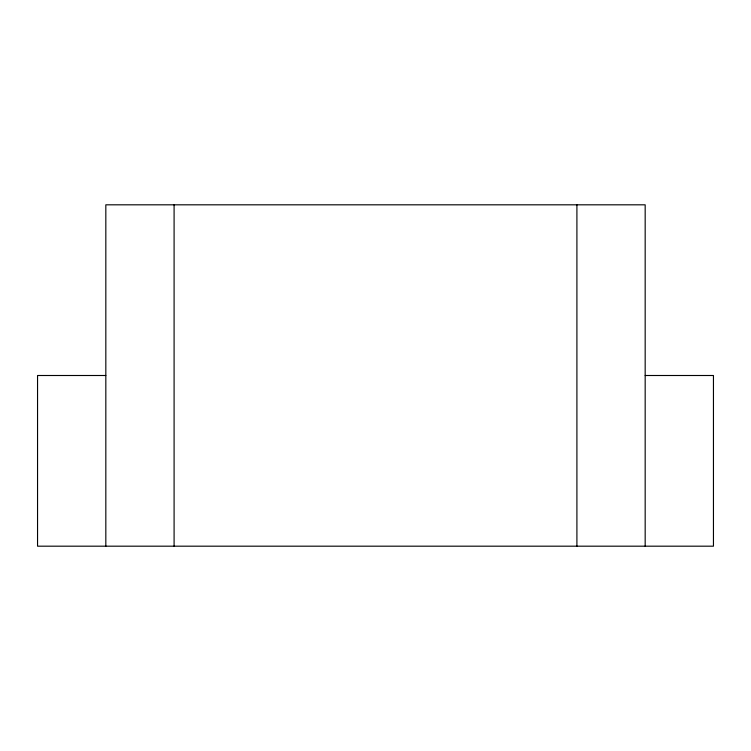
<?xml version="1.0" encoding="UTF-8"?>
<svg xmlns="http://www.w3.org/2000/svg" width="751" height="751" viewBox="0 0 751 751"><rect width="100%" height="100%" fill="white"/><g stroke="black" fill="none" stroke-linecap="round" stroke-linejoin="round"><path stroke-width="1.13" d="M105.825 375.5L37.55 375.5L37.55 546.184L713.45 546.184L713.45 375.5L645.175 375.5M645.175 546.184L645.175 204.816L105.825 204.816L105.825 546.184M576.909 204.816L576.909 546.184M174.091 204.816L174.091 546.184"/></g></svg>
